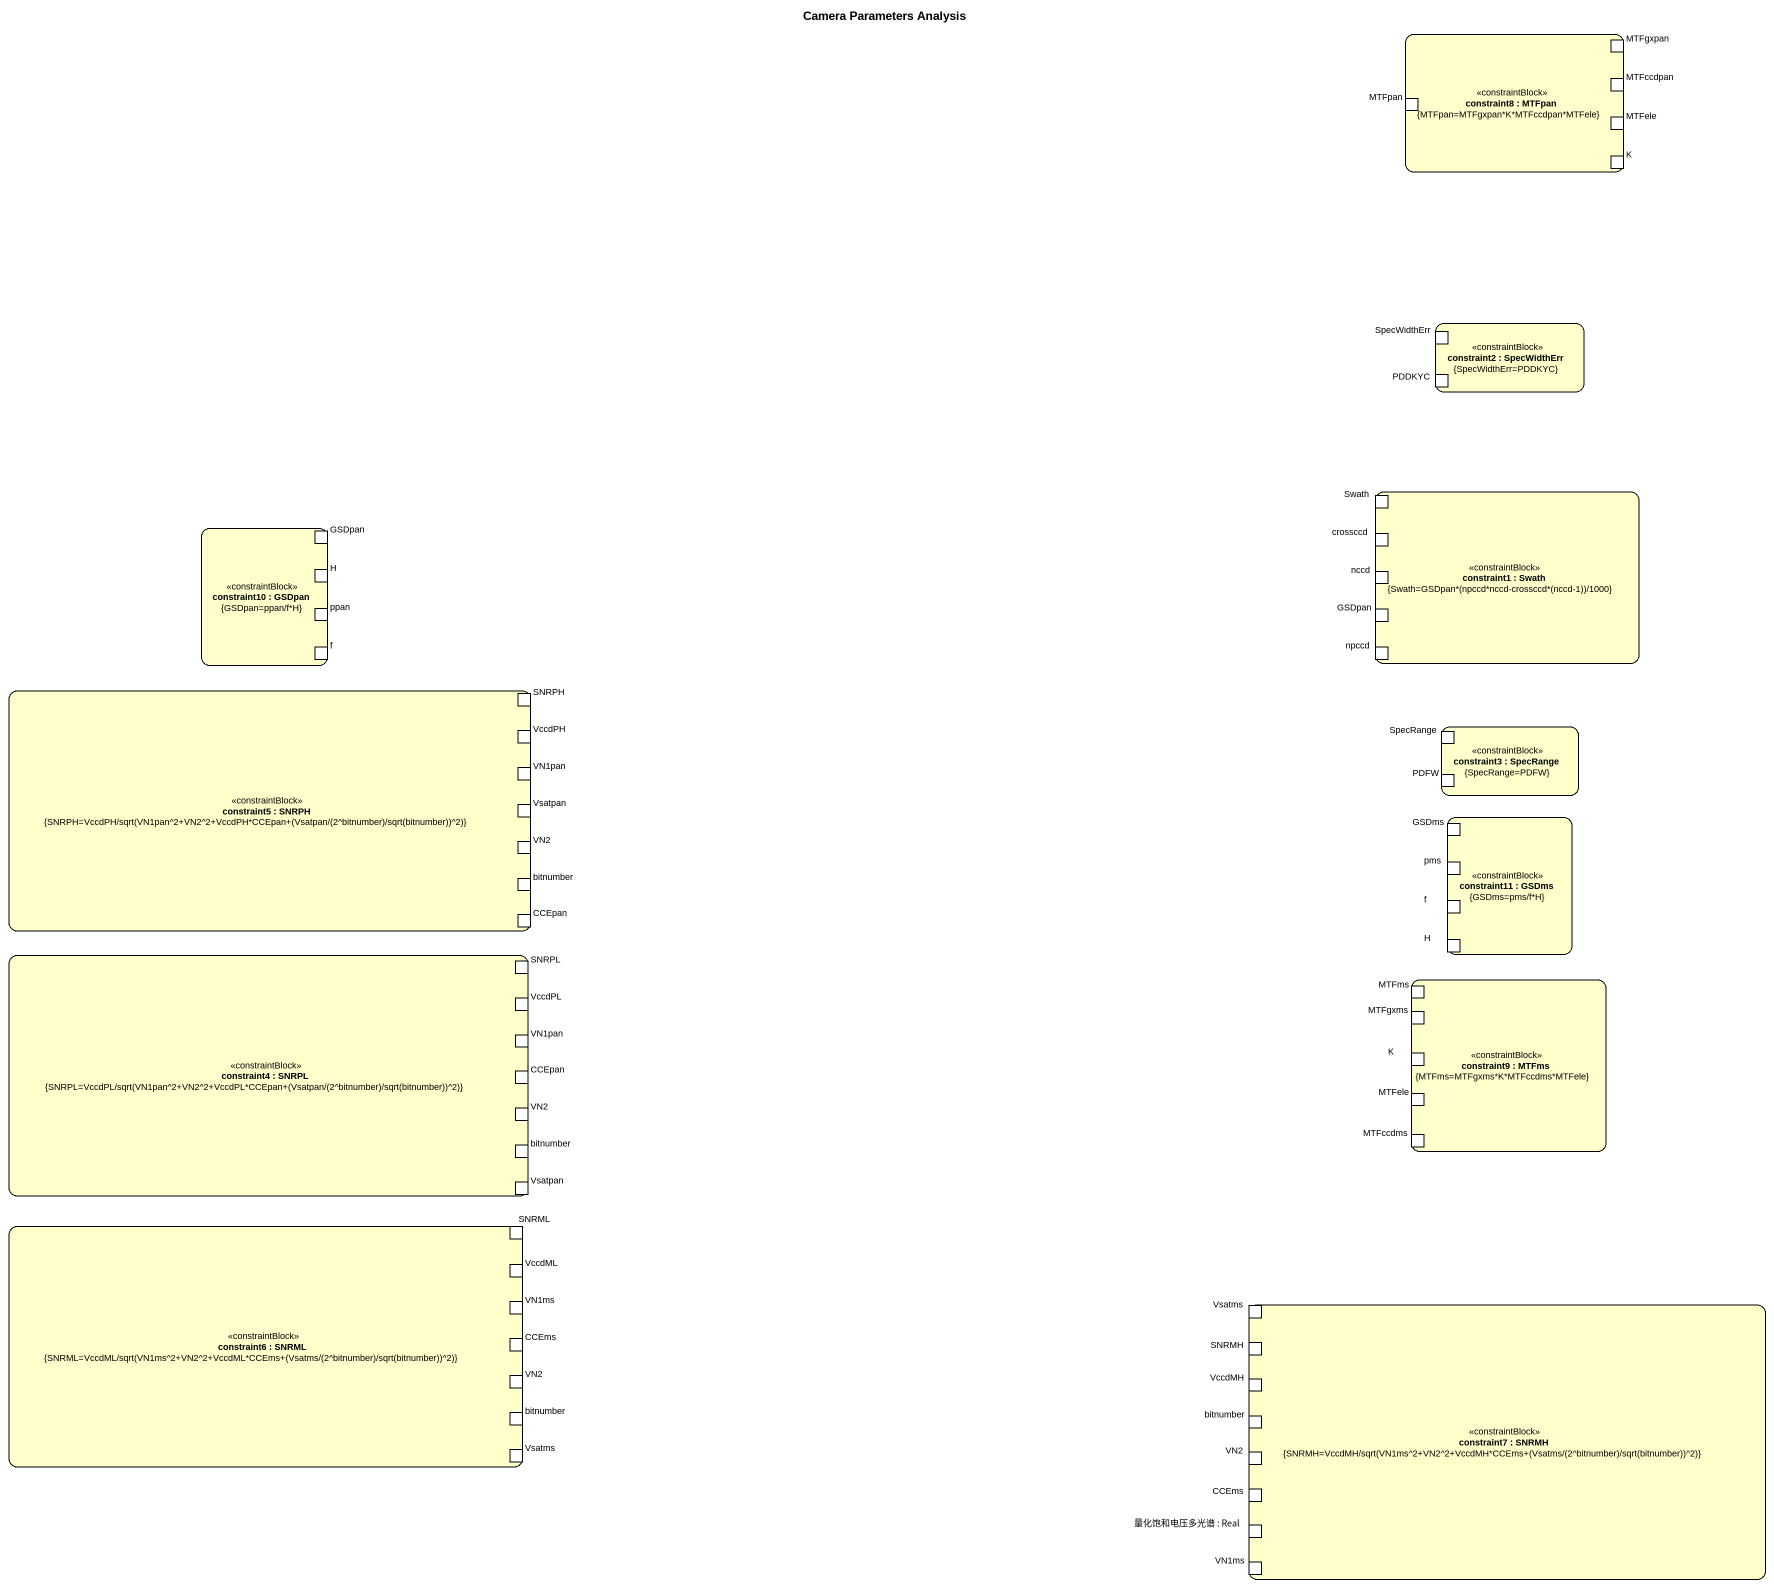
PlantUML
@startuml
title Camera Parameters Analysis
rectangle "constraint8 : MTFpan\n{MTFpan=MTFgxpan*K*MTFccdpan*MTFele}" as constraint8 <<constraintBlock>> {
  port MTFgxpan
  port MTFccdpan
  port MTFpan
  port MTFele
  port K
}
rectangle "constraint2 : SpecWidthErr\n{SpecWidthErr=PDDKYC}" as constraint2 <<constraintBlock>> {
  port SpecWidthErr
  port PDDKYC
}
rectangle "constraint1 : Swath\n{Swath=GSDpan*(npccd*nccd-crossccd*(nccd-1))/1000}" as constraint1 <<constraintBlock>> {
  port Swath
  port crossccd
  port nccd
  port "GSDpan" as GSDpan_2
  port npccd
}
rectangle "constraint10 : GSDpan\n{GSDpan=ppan/f*H}" as constraint10 <<constraintBlock>> {
  port GSDpan
  port H
  port ppan
  port f
}
rectangle "constraint5 : SNRPH\n{SNRPH=VccdPH/sqrt(VN1pan^2+VN2^2+VccdPH*CCEpan+(Vsatpan/(2^bitnumber)/sqrt(bitnumber))^2)}" as constraint5 <<constraintBlock>> {
  port SNRPH
  port VccdPH
  port VN1pan
  port Vsatpan
  port VN2
  port bitnumber
  port CCEpan
}
rectangle "constraint3 : SpecRange\n{SpecRange=PDFW}" as constraint3 <<constraintBlock>> {
  port SpecRange
  port PDFW
}
rectangle "constraint11 : GSDms\n{GSDms=pms/f*H}" as constraint11 <<constraintBlock>> {
  port GSDms
  port pms
  port "f" as f_2
  port "H" as H_2
}
rectangle "constraint4 : SNRPL\n{SNRPL=VccdPL/sqrt(VN1pan^2+VN2^2+VccdPL*CCEpan+(Vsatpan/(2^bitnumber)/sqrt(bitnumber))^2)}" as constraint4 <<constraintBlock>> {
  port SNRPL
  port VccdPL
  port "VN1pan" as VN1pan_2
  port "CCEpan" as CCEpan_2
  port "VN2" as VN2_2
  port "bitnumber" as bitnumber_2
  port "Vsatpan" as Vsatpan_2
}
rectangle "constraint9 : MTFms\n{MTFms=MTFgxms*K*MTFccdms*MTFele}" as constraint9 <<constraintBlock>> {
  port MTFms
  port MTFgxms
  port "K" as K_2
  port "MTFele" as MTFele_2
  port MTFccdms
}
rectangle "constraint6 : SNRML\n{SNRML=VccdML/sqrt(VN1ms^2+VN2^2+VccdML*CCEms+(Vsatms/(2^bitnumber)/sqrt(bitnumber))^2)}" as constraint6 <<constraintBlock>> {
  port SNRML
  port VccdML
  port VN1ms
  port CCEms
  port "VN2" as VN2_3
  port "bitnumber" as bitnumber_3
  port "Vsatms" as Vsatms_2
}
rectangle "constraint7 : SNRMH\n{SNRMH=VccdMH/sqrt(VN1ms^2+VN2^2+VccdMH*CCEms+(Vsatms/(2^bitnumber)/sqrt(bitnumber))^2)}" as constraint7 <<constraintBlock>> {
  port Vsatms
  port SNRMH
  port VccdMH
  port "bitnumber" as bitnumber_4
  port "VN2" as VN2_4
  port "CCEms" as CCEms_2
  port "量化饱和电压多光谱 : Real" as 量化饱和电压多光谱_Real
  port "VN1ms" as VN1ms_2
}
@enduml
